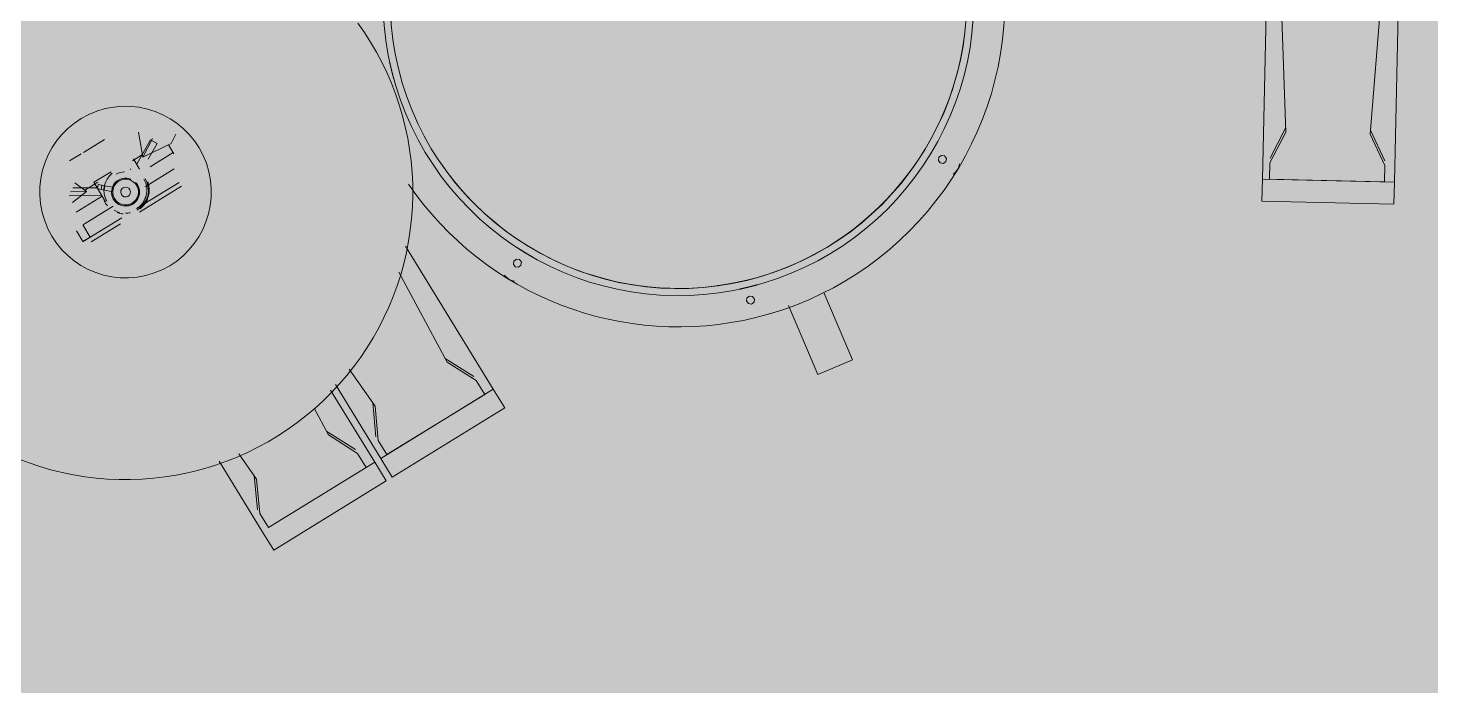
# Model space of a CAD drawing. Header units: millimetres. Extents: x -57519 to 497916, y -349472 to 446842.
# Drawn here: x 395693 to 396670, y 38391 to 38849 of the extents above; entities that cross this region are included whole.
import ezdxf

# ---------------------------------------------------------------- set-up
doc = ezdxf.new("R2010")
doc.units = ezdxf.units.MM
doc.layers.add('A-DETL-GENF', color=92, linetype='Continuous', lineweight=5)
doc.layers.add('A-GENM', color=13, linetype='Continuous', lineweight=5)

# ---------------------------------------------------------------- blocks, each defined once
blk = doc.blocks.new('Drums__Bateria_13550 - Drums__Bateria_13550-2635341-G_F SINGLE OCCUPANCY DIAGRAM')
at = {"layer": 'A-GENM', "color": 191}
for p, q in [((301.52, -38.07), (536.71, -101.09)), ((500.25, -109.48), (309.04, -46.21)), ((497.61, -108.61), (520.79, -104.05)), ((523.79, -104.85), (500.25, -109.48)), ((536.71, -101.09), (512.9, -189.96)), ((534.84, -107.81), (523.79, -104.85)), ((527.65, -193.91), (551.46, -105.05)), ((536.71, -101.09), (551.46, -105.05)), ((514.14, -185.09), (534.84, -107.81)), ((287.79, -125.52), (485.02, -166.35)), ((512.9, -189.96), (283.82, -128.58)), ((500.09, -181.33), (482.29, -165.78)), ((485.02, -166.35), (503.09, -182.13)), ((503.09, -182.13), (514.14, -185.09)), ((527.65, -193.91), (512.9, -189.96)), ((446.77, -400.35), (444.73, -401.2)), ((448.8, -401.2), (446.77, -400.35)), ((444.73, -401.2), (443.88, -403.23)), ((443.88, -403.23), (444.73, -405.27)), ((444.73, -405.27), (446.77, -406.12)), ((446.77, -406.12), (448.8, -405.27)), ((449.65, -403.23), (448.8, -401.2)), ((448.8, -405.27), (449.65, -403.23)), ((517.11, -505.38), (567.39, -497.1)), ((567.39, -497.1), (571.66, -523.06)), ((571.66, -523.06), (520.21, -531.53)), ((508.13, -554.27), (507.29, -556.31)), ((507.29, -556.31), (508.13, -558.35)), ((510.17, -553.43), (508.13, -554.27)), ((512.21, -554.27), (510.17, -553.43)), ((513.05, -556.31), (512.21, -554.27)), ((512.21, -558.35), (513.05, -556.31)), ((508.13, -558.35), (510.17, -559.19)), ((510.17, -559.19), (512.21, -558.35)), ((444.73, -705.97), (443.88, -708.01)), ((443.88, -708.01), (444.73, -710.05)), ((446.77, -705.13), (444.73, -705.97)), ((444.73, -710.05), (446.77, -710.89)), ((448.8, -705.97), (446.77, -705.13)), ((446.77, -710.89), (448.8, -710.05)), ((449.65, -708.01), (448.8, -705.97)), ((448.8, -710.05), (449.65, -708.01)), ((528.07, -745.08), (542.61, -740.4)), ((570.81, -827.97), (542.61, -740.4)), ((416.72, -780.94), (528.07, -745.08)), ((530.15, -751.74), (519.26, -755.25)), ((528.07, -745.08), (556.27, -832.65)), ((554.67, -827.89), (530.15, -751.74)), ((499.3, -772.6), (516.3, -756.2)), ((519.26, -755.25), (501.99, -771.91)), ((501.99, -771.91), (433.41, -789.7)), ((490.65, -839.31), (520.04, -827.94)), ((540.83, -832.35), (517.44, -828.95)), ((520.04, -827.94), (543.78, -831.4)), ((543.78, -831.4), (554.67, -827.89)), ((570.81, -827.97), (556.27, -832.65)), ((556.27, -832.65), (498.83, -851.15)), ((501.73, -855.36), (557.77, -837.32)), ((557.77, -837.32), (572.31, -832.63)), ((557.77, -837.32), (559.91, -843.96)), ((600.51, -920.21), (572.31, -832.63)), ((529.07, -864.82), (546.07, -848.41)), ((549.02, -847.46), (531.76, -864.12)), ((559.91, -843.96), (549.02, -847.46)), ((584.43, -920.1), (559.91, -843.96)), ((531.76, -864.12), (511.21, -869.45)), ((303.25, -917.89), (308.75, -922.69)), ((308.75, -922.69), (313.19, -944.02)), ((309.15, -924.61), (316.11, -922.37)), ((315.14, -922.68), (320.94, -940.69)), ((333.61, -947.4), (326.31, -924.72)), ((336.4, -923.57), (347.06, -956.68)), ((339.33, -922.55), (349.88, -955.29)), ((529.72, -927.93), (549.8, -920.16)), ((585.98, -924.89), (531.48, -942.44)), ((570.59, -924.56), (546.85, -921.11)), ((549.8, -920.16), (573.55, -923.61)), ((573.55, -923.61), (584.43, -920.1)), ((600.51, -920.21), (585.98, -924.89)), ((302.22, -934.45), (313.19, -944.02)), ((306.46, -932.11), (302.9, -935.9)), ((302.9, -935.9), (317.13, -949.26)), ((315.6, -940.69), (306.46, -932.11)), ((313.19, -944.02), (295.56, -942.8)), ((314.02, -951.68), (311.51, -943.9)), ((320.8, -948.15), (312.84, -950.55)), ((295, -967.07), (300.27, -983.43)), ((318.04, -967.78), (322.09, -981.19)), ((322.09, -981.19), (337.41, -976.56)), ((324.51, -978.68), (325.53, -976.38)), ((325.53, -976.38), (326.38, -974.47)), ((325.53, -976.38), (328.25, -977.6)), ((325.53, -976.38), (328.25, -977.6)), ((326.38, -974.47), (328.66, -969.35)), ((329.11, -975.68), (326.38, -974.47)), ((326.4, -974.44), (329.12, -975.65)), ((329.11, -975.68), (328.25, -977.6)), ((328.66, -969.35), (331.38, -970.57)), ((331.38, -970.57), (329.11, -975.68)), ((349.06, -995.4), (341.55, -972.08)), ((350.75, -968.14), (360.5, -998.42)), ((354.63, -970.05), (361.97, -992.84)), ((300.84, -985.2), (303.74, -994.2)), ((326.38, -979.89), (322.49, -996.48)), ((325.97, -988.8), (322.67, -978.57)), ((324.51, -978.68), (327.23, -979.89)), ((326.99, -1000.08), (332.13, -978.15)), ((328.25, -977.6), (327.23, -979.89)), ((332.93, -977.91), (339.46, -998.21)), ((319.3, -994.32), (327.26, -987.72)), ((327.26, -987.72), (324.67, -998.75)), ((327.26, -987.72), (332.35, -999.19)), ((349.25, -995.74), (358.6, -992.73)), ((358.6, -992.73), (360.44, -998.44)), ((352.2, -1001.09), (360.44, -998.44))]:
    blk.add_line(p, q, dxfattribs=at)
at = {"layer": 'A-GENM', "color": 191, "flags": 128}
for points in [[(440.82, -410.15), (440.73, -410.06), (440.63, -409.97), (440.54, -409.87), (440.44, -409.78), (440.35, -409.68), (440.25, -409.59), (440.16, -409.49), (440.07, -409.4), (439.97, -409.31), (439.88, -409.21), (439.78, -409.12), (439.69, -409.03), (439.59, -408.93), (439.5, -408.84), (439.4, -408.74), (439.31, -408.65), (439.21, -408.56), (439.12, -408.46), (439.02, -408.37), (438.93, -408.28), (438.83, -408.18), (438.74, -408.09), (438.64, -408), (438.54, -407.9), (438.45, -407.81), (438.35, -407.72), (438.26, -407.62), (438.16, -407.53), (438.07, -407.44), (437.97, -407.35), (437.88, -407.25), (437.78, -407.16), (437.68, -407.07), (437.59, -406.97), (437.49, -406.88), (437.4, -406.79), (437.3, -406.7), (437.2, -406.6), (437.11, -406.51), (437.01, -406.42), (436.92, -406.33), (436.82, -406.23), (436.72, -406.14), (436.63, -406.05), (436.53, -405.96), (436.44, -405.87), (436.34, -405.77), (436.24, -405.68), (436.15, -405.59), (436.05, -405.5)], [(436.05, -405.5), (436.15, -405.59), (436.24, -405.68), (436.34, -405.77), (436.44, -405.87), (436.53, -405.96), (436.63, -406.05), (436.72, -406.14), (436.82, -406.23), (436.92, -406.33), (437.01, -406.42), (437.11, -406.51), (437.2, -406.6), (437.3, -406.7), (437.4, -406.79), (437.49, -406.88), (437.59, -406.97), (437.68, -407.07), (437.78, -407.16), (437.88, -407.25), (437.97, -407.35), (438.07, -407.44), (438.16, -407.53), (438.26, -407.62), (438.35, -407.72), (438.45, -407.81), (438.54, -407.9), (438.64, -408), (438.74, -408.09), (438.83, -408.18), (438.93, -408.28), (439.02, -408.37), (439.12, -408.46), (439.21, -408.56), (439.31, -408.65), (439.4, -408.74), (439.5, -408.84), (439.59, -408.93), (439.69, -409.03), (439.78, -409.12), (439.88, -409.21), (439.97, -409.31), (440.07, -409.4), (440.16, -409.49), (440.25, -409.59), (440.35, -409.68), (440.44, -409.78), (440.54, -409.87), (440.63, -409.97), (440.73, -410.06)], [(440.82, -410.15), (440.92, -410.25), (441.01, -410.34), (441.1, -410.44), (441.2, -410.53), (441.29, -410.63), (441.39, -410.72), (441.48, -410.81), (441.57, -410.91), (441.67, -411), (441.76, -411.1), (441.86, -411.19), (441.95, -411.29), (442.04, -411.38), (442.14, -411.48), (442.23, -411.57), (442.32, -411.67), (442.42, -411.76), (442.51, -411.86), (442.6, -411.95), (442.7, -412.05), (442.79, -412.14), (442.88, -412.24), (442.98, -412.33), (443.07, -412.43), (443.16, -412.53), (443.26, -412.62), (443.35, -412.72), (443.44, -412.81), (443.54, -412.91), (443.63, -413), (443.72, -413.1), (443.81, -413.19), (443.91, -413.29), (444, -413.39), (444.09, -413.48), (444.19, -413.58), (444.28, -413.67), (444.37, -413.77), (444.46, -413.87), (444.56, -413.96), (444.65, -414.06), (444.74, -414.15), (444.83, -414.25), (444.92, -414.35), (445.02, -414.44), (445.11, -414.54), (445.2, -414.64), (445.29, -414.73), (445.39, -414.83), (445.48, -414.93)], [(445.48, -414.93), (445.39, -414.83), (445.29, -414.73), (445.2, -414.64), (445.11, -414.54), (445.02, -414.44), (444.92, -414.35), (444.83, -414.25), (444.74, -414.15), (444.65, -414.06), (444.56, -413.96), (444.46, -413.87), (444.37, -413.77), (444.28, -413.67), (444.19, -413.58), (444.09, -413.48), (444, -413.39), (443.91, -413.29), (443.81, -413.19), (443.72, -413.1), (443.63, -413), (443.54, -412.91), (443.44, -412.81), (443.35, -412.72), (443.26, -412.62), (443.16, -412.53), (443.07, -412.43), (442.98, -412.33), (442.88, -412.24), (442.79, -412.14), (442.7, -412.05), (442.6, -411.95), (442.51, -411.86), (442.42, -411.76), (442.32, -411.67), (442.23, -411.57), (442.14, -411.48), (442.04, -411.38), (441.95, -411.29), (441.86, -411.19), (441.76, -411.1), (441.67, -411), (441.57, -410.91), (441.48, -410.81), (441.39, -410.72), (441.29, -410.63), (441.2, -410.53), (441.1, -410.44), (441.01, -410.34), (440.92, -410.25)], [(501.08, -555.62), (501.08, -555.49), (501.08, -555.35), (501.08, -555.22), (501.08, -555.09), (501.07, -554.95), (501.07, -554.82), (501.07, -554.69), (501.07, -554.55), (501.07, -554.42), (501.07, -554.29), (501.07, -554.15), (501.07, -554.02), (501.07, -553.89), (501.07, -553.75), (501.07, -553.62), (501.07, -553.49), (501.07, -553.35), (501.07, -553.22), (501.06, -553.09), (501.06, -552.95), (501.06, -552.82), (501.06, -552.69), (501.06, -552.55), (501.06, -552.42), (501.06, -552.29), (501.05, -552.15), (501.05, -552.02), (501.05, -551.89), (501.05, -551.75), (501.05, -551.62), (501.04, -551.49), (501.04, -551.35), (501.04, -551.22), (501.04, -551.09), (501.04, -550.95), (501.03, -550.82), (501.03, -550.69), (501.03, -550.55), (501.03, -550.42), (501.02, -550.29), (501.02, -550.15), (501.02, -550.02), (501.02, -549.89), (501.01, -549.75), (501.01, -549.62), (501.01, -549.49), (501, -549.35), (501, -549.22), (501, -549.09), (500.99, -548.95)], [(500.99, -548.95), (501, -549.09), (501, -549.22), (501, -549.35), (501.01, -549.49), (501.01, -549.62), (501.01, -549.75), (501.02, -549.89), (501.02, -550.02), (501.02, -550.15), (501.02, -550.29), (501.03, -550.42), (501.03, -550.55), (501.03, -550.69), (501.03, -550.82), (501.04, -550.95), (501.04, -551.09), (501.04, -551.22), (501.04, -551.35), (501.04, -551.49), (501.05, -551.62), (501.05, -551.75), (501.05, -551.89), (501.05, -552.02), (501.05, -552.15), (501.06, -552.29), (501.06, -552.42), (501.06, -552.55), (501.06, -552.69), (501.06, -552.82), (501.06, -552.95), (501.06, -553.09), (501.07, -553.22), (501.07, -553.35), (501.07, -553.49), (501.07, -553.62), (501.07, -553.75), (501.07, -553.89), (501.07, -554.02), (501.07, -554.15), (501.07, -554.29), (501.07, -554.42), (501.07, -554.55), (501.07, -554.69), (501.07, -554.82), (501.07, -554.95), (501.08, -555.09), (501.08, -555.22), (501.08, -555.35), (501.08, -555.49)], [(501.08, -555.62), (501.08, -555.75), (501.08, -555.89), (501.08, -556.02), (501.08, -556.15), (501.07, -556.29), (501.07, -556.42), (501.07, -556.55), (501.07, -556.69), (501.07, -556.82), (501.07, -556.95), (501.07, -557.09), (501.07, -557.22), (501.07, -557.35), (501.07, -557.49), (501.07, -557.62), (501.07, -557.75), (501.07, -557.89), (501.07, -558.02), (501.06, -558.15), (501.06, -558.29), (501.06, -558.42), (501.06, -558.55), (501.06, -558.69), (501.06, -558.82), (501.06, -558.95), (501.05, -559.09), (501.05, -559.22), (501.05, -559.35), (501.05, -559.49), (501.05, -559.62), (501.04, -559.75), (501.04, -559.89), (501.04, -560.02), (501.04, -560.15), (501.04, -560.29), (501.03, -560.42), (501.03, -560.55), (501.03, -560.69), (501.03, -560.82), (501.02, -560.95), (501.02, -561.09), (501.02, -561.22), (501.02, -561.35), (501.01, -561.49), (501.01, -561.62), (501.01, -561.75), (501, -561.89), (501, -562.02), (501, -562.15), (500.99, -562.29)], [(500.99, -562.29), (501, -562.15), (501, -562.02), (501, -561.89), (501.01, -561.75), (501.01, -561.62), (501.01, -561.49), (501.02, -561.35), (501.02, -561.22), (501.02, -561.09), (501.02, -560.95), (501.03, -560.82), (501.03, -560.69), (501.03, -560.55), (501.03, -560.42), (501.04, -560.29), (501.04, -560.15), (501.04, -560.02), (501.04, -559.89), (501.04, -559.75), (501.05, -559.62), (501.05, -559.49), (501.05, -559.35), (501.05, -559.22), (501.05, -559.09), (501.06, -558.95), (501.06, -558.82), (501.06, -558.69), (501.06, -558.55), (501.06, -558.42), (501.06, -558.29), (501.06, -558.15), (501.07, -558.02), (501.07, -557.89), (501.07, -557.75), (501.07, -557.62), (501.07, -557.49), (501.07, -557.35), (501.07, -557.22), (501.07, -557.09), (501.07, -556.95), (501.07, -556.82), (501.07, -556.69), (501.07, -556.55), (501.07, -556.42), (501.07, -556.29), (501.08, -556.15), (501.08, -556.02), (501.08, -555.89), (501.08, -555.75)], [(440.82, -701.09), (440.73, -701.18), (440.63, -701.28), (440.54, -701.37), (440.44, -701.47), (440.35, -701.56), (440.25, -701.65), (440.16, -701.75), (440.07, -701.84), (439.97, -701.94), (439.88, -702.03), (439.78, -702.12), (439.69, -702.22), (439.59, -702.31), (439.5, -702.4), (439.4, -702.5), (439.31, -702.59), (439.21, -702.68), (439.12, -702.78), (439.02, -702.87), (438.93, -702.97), (438.83, -703.06), (438.74, -703.15), (438.64, -703.24), (438.54, -703.34), (438.45, -703.43), (438.35, -703.52), (438.26, -703.62), (438.16, -703.71), (438.07, -703.8), (437.97, -703.9), (437.88, -703.99), (437.78, -704.08), (437.68, -704.17), (437.59, -704.27), (437.49, -704.36), (437.4, -704.45), (437.3, -704.55), (437.2, -704.64), (437.11, -704.73), (437.01, -704.82), (436.92, -704.92), (436.82, -705.01), (436.72, -705.1), (436.63, -705.19), (436.53, -705.28), (436.44, -705.38), (436.34, -705.47), (436.24, -705.56), (436.15, -705.65), (436.05, -705.74)], [(436.05, -705.74), (436.15, -705.65), (436.24, -705.56), (436.34, -705.47), (436.44, -705.38), (436.53, -705.28), (436.63, -705.19), (436.72, -705.1), (436.82, -705.01), (436.92, -704.92), (437.01, -704.82), (437.11, -704.73), (437.2, -704.64), (437.3, -704.55), (437.4, -704.45), (437.49, -704.36), (437.59, -704.27), (437.68, -704.17), (437.78, -704.08), (437.88, -703.99), (437.97, -703.9), (438.07, -703.8), (438.16, -703.71), (438.26, -703.62), (438.35, -703.52), (438.45, -703.43), (438.54, -703.34), (438.64, -703.24), (438.74, -703.15), (438.83, -703.06), (438.93, -702.97), (439.02, -702.87), (439.12, -702.78), (439.21, -702.68), (439.31, -702.59), (439.4, -702.5), (439.5, -702.4), (439.59, -702.31), (439.69, -702.22), (439.78, -702.12), (439.88, -702.03), (439.97, -701.94), (440.07, -701.84), (440.16, -701.75), (440.25, -701.65), (440.35, -701.56), (440.44, -701.47), (440.54, -701.37), (440.63, -701.28), (440.73, -701.18)], [(440.82, -701.09), (440.92, -700.99), (441.01, -700.9), (441.1, -700.81), (441.2, -700.71), (441.29, -700.62), (441.39, -700.52), (441.48, -700.43), (441.57, -700.33), (441.67, -700.24), (441.76, -700.14), (441.86, -700.05), (441.95, -699.95), (442.04, -699.86), (442.14, -699.76), (442.23, -699.67), (442.32, -699.57), (442.42, -699.48), (442.51, -699.38), (442.6, -699.29), (442.7, -699.19), (442.79, -699.1), (442.88, -699), (442.98, -698.91), (443.07, -698.81), (443.16, -698.72), (443.26, -698.62), (443.35, -698.53), (443.44, -698.43), (443.54, -698.33), (443.63, -698.24), (443.72, -698.14), (443.81, -698.05), (443.91, -697.95), (444, -697.86), (444.09, -697.76), (444.19, -697.66), (444.28, -697.57), (444.37, -697.47), (444.46, -697.38), (444.56, -697.28), (444.65, -697.18), (444.74, -697.09), (444.83, -696.99), (444.92, -696.9), (445.02, -696.8), (445.11, -696.7), (445.2, -696.61), (445.29, -696.51), (445.39, -696.41), (445.48, -696.32)], [(445.48, -696.32), (445.39, -696.41), (445.29, -696.51), (445.2, -696.61), (445.11, -696.7), (445.02, -696.8), (444.92, -696.9), (444.83, -696.99), (444.74, -697.09), (444.65, -697.18), (444.56, -697.28), (444.46, -697.38), (444.37, -697.47), (444.28, -697.57), (444.19, -697.66), (444.09, -697.76), (444, -697.86), (443.91, -697.95), (443.81, -698.05), (443.72, -698.14), (443.63, -698.24), (443.54, -698.33), (443.44, -698.43), (443.35, -698.53), (443.26, -698.62), (443.16, -698.72), (443.07, -698.81), (442.98, -698.91), (442.88, -699), (442.79, -699.1), (442.7, -699.19), (442.6, -699.29), (442.51, -699.38), (442.42, -699.48), (442.32, -699.57), (442.23, -699.67), (442.14, -699.76), (442.04, -699.86), (441.95, -699.95), (441.86, -700.05), (441.76, -700.14), (441.67, -700.24), (441.57, -700.33), (441.48, -700.43), (441.39, -700.52), (441.29, -700.62), (441.2, -700.71), (441.1, -700.81), (441.01, -700.9), (440.92, -700.99)], [(534.17, -961.5), (534.01, -953.5), (533.53, -945.51), (532.73, -937.54), (531.61, -929.62), (530.18, -921.74), (528.43, -913.93), (526.37, -906.19), (524.01, -898.55), (521.34, -891), (518.37, -883.56), (515.11, -876.26), (511.55, -869.08), (507.71, -862.06), (503.6, -855.19), (499.21, -848.5), (494.56, -841.98), (489.65, -835.66), (484.5, -829.53), (479.1, -823.62), (473.47, -817.93), (467.62, -812.47), (461.55, -807.25), (455.28, -802.27), (448.81, -797.55), (442.17, -793.09), (435.34, -788.9), (428.36, -784.99), (421.23, -781.36), (413.95, -778.02), (406.55, -774.97), (399.04, -772.22), (391.41, -769.77), (383.7, -767.63), (375.91, -765.8), (368.05, -764.28), (360.13, -763.07), (352.18, -762.19), (344.19, -761.62), (336.19, -761.38), (328.19, -761.45), (320.19, -761.84), (312.22, -762.56), (304.28, -763.59), (296.39, -764.94), (288.56, -766.6), (280.8, -768.57), (273.13, -770.86), (265.56, -773.44), (258.09, -776.33)], [(534.17, -961.5), (534.01, -953.5), (533.53, -945.51), (532.73, -937.54), (531.61, -929.62), (530.18, -921.74), (528.43, -913.93), (526.37, -906.19), (524.01, -898.55), (521.34, -891), (518.37, -883.56), (515.11, -876.26), (511.55, -869.08), (507.71, -862.06), (503.6, -855.19), (499.21, -848.5), (494.56, -841.98), (489.65, -835.66), (484.5, -829.53), (479.1, -823.62), (473.47, -817.93), (467.62, -812.47), (461.55, -807.25), (455.28, -802.27), (448.81, -797.55), (442.17, -793.09), (435.34, -788.9), (428.36, -784.99), (421.23, -781.36), (413.95, -778.02), (406.55, -774.97), (399.04, -772.22), (391.41, -769.77), (383.7, -767.63), (375.91, -765.8), (368.05, -764.28), (360.13, -763.07), (352.18, -762.19), (344.19, -761.62), (336.19, -761.38), (328.19, -761.45), (320.19, -761.84), (312.22, -762.56), (304.28, -763.59), (296.39, -764.94), (288.56, -766.6), (280.8, -768.57), (273.13, -770.86), (265.56, -773.44), (258.09, -776.33)], [(288.69, -761.26), (288.82, -761.26), (288.95, -761.27), (289.09, -761.27), (289.22, -761.27), (289.35, -761.28), (289.49, -761.28), (289.62, -761.28), (289.75, -761.29), (289.89, -761.29), (290.02, -761.29), (290.15, -761.29), (290.29, -761.3), (290.42, -761.3), (290.55, -761.3), (290.69, -761.3), (290.82, -761.31), (290.95, -761.31), (291.09, -761.31), (291.22, -761.31), (291.35, -761.31), (291.49, -761.32), (291.62, -761.32), (291.75, -761.32), (291.89, -761.32), (292.02, -761.32), (292.15, -761.32), (292.29, -761.33), (292.42, -761.33), (292.55, -761.33), (292.69, -761.33), (292.82, -761.33), (292.95, -761.33), (293.09, -761.33), (293.22, -761.33), (293.35, -761.34), (293.49, -761.34), (293.62, -761.34), (293.75, -761.34), (293.89, -761.34), (294.02, -761.34), (294.15, -761.34), (294.29, -761.34), (294.42, -761.34), (294.55, -761.34), (294.69, -761.34), (294.82, -761.34), (294.95, -761.34), (295.09, -761.34), (295.22, -761.34)], [(295.35, -761.34), (295.22, -761.34), (295.09, -761.34), (294.95, -761.34), (294.82, -761.34), (294.69, -761.34), (294.55, -761.34), (294.42, -761.34), (294.29, -761.34), (294.15, -761.34), (294.02, -761.34), (293.89, -761.34), (293.75, -761.34), (293.62, -761.34), (293.49, -761.34), (293.35, -761.34), (293.22, -761.33), (293.09, -761.33), (292.95, -761.33), (292.82, -761.33), (292.69, -761.33), (292.55, -761.33), (292.42, -761.33), (292.29, -761.33), (292.15, -761.32), (292.02, -761.32), (291.89, -761.32), (291.75, -761.32), (291.62, -761.32), (291.49, -761.32), (291.35, -761.31), (291.22, -761.31), (291.09, -761.31), (290.95, -761.31), (290.82, -761.31), (290.69, -761.3), (290.55, -761.3), (290.42, -761.3), (290.29, -761.3), (290.15, -761.29), (290.02, -761.29), (289.89, -761.29), (289.75, -761.29), (289.62, -761.28), (289.49, -761.28), (289.35, -761.28), (289.22, -761.27), (289.09, -761.27), (288.95, -761.27), (288.82, -761.26), (288.69, -761.26)], [(295.35, -761.34), (295.49, -761.34), (295.62, -761.34), (295.75, -761.34), (295.89, -761.34), (296.02, -761.34), (296.15, -761.34), (296.29, -761.34), (296.42, -761.34), (296.55, -761.34), (296.69, -761.34), (296.82, -761.34), (296.95, -761.34), (297.09, -761.34), (297.22, -761.34), (297.35, -761.34), (297.49, -761.33), (297.62, -761.33), (297.75, -761.33), (297.89, -761.33), (298.02, -761.33), (298.15, -761.33), (298.29, -761.33), (298.42, -761.33), (298.55, -761.32), (298.69, -761.32), (298.82, -761.32), (298.95, -761.32), (299.09, -761.32), (299.22, -761.32), (299.35, -761.31), (299.49, -761.31), (299.62, -761.31), (299.75, -761.31), (299.89, -761.31), (300.02, -761.3), (300.15, -761.3), (300.29, -761.3), (300.42, -761.3), (300.55, -761.29), (300.69, -761.29), (300.82, -761.29), (300.95, -761.29), (301.09, -761.28), (301.22, -761.28), (301.35, -761.28), (301.49, -761.27), (301.62, -761.27), (301.75, -761.27), (301.89, -761.26), (302.02, -761.26)], [(302.02, -761.26), (301.89, -761.26), (301.75, -761.27), (301.62, -761.27), (301.49, -761.27), (301.35, -761.28), (301.22, -761.28), (301.09, -761.28), (300.95, -761.29), (300.82, -761.29), (300.69, -761.29), (300.55, -761.29), (300.42, -761.3), (300.29, -761.3), (300.15, -761.3), (300.02, -761.3), (299.89, -761.31), (299.75, -761.31), (299.62, -761.31), (299.49, -761.31), (299.35, -761.31), (299.22, -761.32), (299.09, -761.32), (298.95, -761.32), (298.82, -761.32), (298.69, -761.32), (298.55, -761.32), (298.42, -761.33), (298.29, -761.33), (298.15, -761.33), (298.02, -761.33), (297.89, -761.33), (297.75, -761.33), (297.62, -761.33), (297.49, -761.33), (297.35, -761.34), (297.22, -761.34), (297.09, -761.34), (296.95, -761.34), (296.82, -761.34), (296.69, -761.34), (296.55, -761.34), (296.42, -761.34), (296.29, -761.34), (296.15, -761.34), (296.02, -761.34), (295.89, -761.34), (295.75, -761.34), (295.62, -761.34), (295.49, -761.34)], [(496.73, -1078.05), (501.26, -1071.45), (505.53, -1064.67), (509.51, -1057.73), (513.22, -1050.64), (516.64, -1043.4), (519.77, -1036.03), (522.6, -1028.55), (525.13, -1020.95), (527.36, -1013.26), (529.27, -1005.49), (530.88, -997.65), (532.17, -989.75), (533.14, -981.8), (533.79, -973.82), (534.12, -965.82), (534.17, -961.5)], [(496.73, -1078.05), (501.26, -1071.45), (505.53, -1064.67), (509.51, -1057.73), (513.22, -1050.64), (516.64, -1043.4), (519.77, -1036.03), (522.6, -1028.55), (525.13, -1020.95), (527.36, -1013.26), (529.27, -1005.49), (530.88, -997.65), (532.17, -989.75), (533.14, -981.8), (533.79, -973.82), (534.12, -965.82)]]:
    blk.add_lwpolyline(points, dxfattribs=at)
at = {"layer": 'A-GENM', "color": 191}
for centre, radius, start, end in [((295.47, -555.62), 227.45, 0, 153.47681), ((295.47, -555.62), 205.72, 0, 180), ((295.47, -555.62), 200.78, 0, 180), ((295.35, -555.62), 200.78, 360, 69.23077), ((448.52, -402.45), 10.81, 22.44777, 67.55223), ((448.52, -402.45), 10.81, 22.44777, 67.55223), ((295.47, -555.62), 205.72, 180, 0), ((295.47, -555.62), 200.78, 180, 360), ((295.35, -555.62), 200.78, 290.76923, 360), ((295.47, -555.62), 227.45, 290.54403, 0), ((448.52, -708.79), 10.81, 292.44777, 337.55223), ((448.52, -708.79), 10.81, 292.44777, 337.55223), ((334.03, -961.5), 59.76, 0, 180), ((332.78, -961.24), 16, 16.80784, 106.80784), ((332.78, -961.24), 15, 17.76282, 106.80784), ((332.78, -961.24), 16.55, 24.58634, 96.71395), ((332.78, -961.24), 15, 151.80784, 153.3408), ((334.03, -961.5), 9.76, 143.93868, 180), ((334.03, -961.5), 9.68, 143.76393, 180), ((334.03, -961.5), 9.68, 143.76393, 180), ((334.03, -961.42), 9, 16.80784, 196.80784), ((334.03, -961.42), 9, 135, 180), ((334.03, -961.5), 9.76, 0, 120), ((334.03, -961.5), 9.76, 360, 120), ((334.03, -961.5), 9.68, 0, 120), ((334.03, -961.5), 9.68, 360, 120), ((334.03, -961.42), 9, 45, 105), ((332.78, -961.24), 15, 17.76282, 61.80784), ((332.78, -961.24), 15, 17.76282, 61.80784), ((334.03, -961.42), 9, 0, 30), ((334.03, -961.5), 59.76, 180, 0), ((332.78, -961.24), 15, 204.06986, 286.80784), ((332.78, -961.24), 12.89, 169.54346, 196.45796), ((334.03, -961.5), 9.76, 180, 0), ((334.03, -961.5), 9.76, 180, 0), ((334.03, -961.5), 9.68, 180, 0), ((334.03, -961.5), 9.68, 180, 0), ((334.03, -961.42), 9, 180, 195), ((334.03, -961.42), 9, 196.80784, 16.80784), ((334.03, -961.42), 9, 210, 0), ((334.03, -961.42), 3.39, 171.80784, 351.80784), ((334.03, -961.42), 3.39, 351.80784, 171.80784), ((332.78, -961.24), 16.55, 326.31851, 340.88547), ((332.78, -961.24), 16, 346.80784, 358.49297), ((332.78, -961.24), 16.55, 282.61764, 297.1846), ((332.78, -961.24), 16, 316.80784, 331.80784)]:
    blk.add_arc(centre, radius, start, end, dxfattribs=at)

msp = doc.modelspace()

# ---------------------------------------------------------------- hatches: boundary and pattern name
at = {"layer": 'A-DETL-GENF', "transparency": 33554585}
h = msp.add_hatch(color=201, dxfattribs=at)
h.paths.add_polyline_path([(378712.35, -2142.51), (378712.35, 5707.49), (408249.85, 5707.49), (408249.85, 31607.49), (411824.85, 31607.49), (411824.85, 28857.49), (414124.85, 28857.49), (414124.85, 34332.49), (417674.85, 34332.49), (417674.85, 35647.49), (420699.85, 35647.49), (420699.85, 52157.49), (392454.25, 52157.49), (392454.25, 45782.49), (382199.85, 45782.49), (382199.85, 52157.49), (367049.85, 52157.49), (367049.85, 5707.49), (368349.85, 5707.49), (368349.85, 3222.24), (374112.35, -1265.38), (374112.35, -2142.51), (376972.21, -2142.51)], flags=0)
h.paths.add_polyline_path([(370849.85, 8157.49), (370849.85, 9357.49), (369649.85, 9357.49), (369649.85, 15624.15), (370889.85, 15624.15), (370889.85, 9397.49), (371149.85, 9397.49), (371149.85, 8157.49)], flags=0)
h.paths.add_polyline_path([(388124.85, 8157.49), (388124.85, 9397.49), (389899.85, 9397.49), (389899.85, 8157.49)], flags=0)
h.paths.add_polyline_path([(382791.7, 8157.49), (382352.35, 8157.49), (382352.35, 9397.49), (387324.85, 9397.49), (387324.85, 8157.49), (386671.35, 8157.49)], flags=0)
h.paths.add_polyline_path([(404599.85, 8157.49), (396937.35, 8157.49), (396937.35, 9397.49), (404599.85, 9397.49), (404599.85, 8571.45)], flags=0)
h.paths.add_polyline_path([(394430.67, 8157.49), (392899.85, 8157.49), (392899.85, 9397.49), (396137.35, 9397.49), (396137.35, 8157.49)], flags=0)
h.paths.add_polyline_path([(405799.85, 12397.49), (404559.85, 12397.49), (404559.85, 15624.15), (405799.85, 15624.15), (405799.85, 12969.9)], flags=0)
h.paths.add_polyline_path([(370889.85, 16424.15), (369649.85, 16424.15), (369649.85, 23040.82), (370889.85, 23040.82), (370889.85, 17368.35)], flags=0)
h.paths.add_polyline_path([(404559.85, 16424.15), (404559.85, 23040.82), (405799.85, 23040.82), (405799.85, 16424.15)], flags=0)
h.paths.add_polyline_path([(369649.85, 23840.82), (369649.85, 30107.49), (370849.85, 30107.49), (370849.85, 31307.49), (371149.85, 31307.49), (371149.85, 30107.49), (370889.85, 30107.49), (370889.85, 23840.82)], flags=0)
h.paths.add_polyline_path([(404559.85, 23840.82), (404559.85, 27067.49), (405799.85, 27067.49), (405799.85, 23840.82)], flags=0)
h.paths.add_polyline_path([(388124.85, 30067.49), (388124.85, 31307.49), (389399.85, 31307.49), (389399.85, 30067.49)], flags=0)
h.paths.add_polyline_path([(373449.85, 30067.49), (373449.85, 31307.49), (378512.35, 31307.49), (378512.35, 30067.49), (375032.38, 30067.49)], flags=0)
h.paths.add_polyline_path([(386671.35, 30067.49), (382349.85, 30067.49), (382349.85, 31307.49), (387324.85, 31307.49), (387324.85, 30067.49)], flags=0)
h.paths.add_polyline_path([(394430.67, 30067.49), (392399.85, 30067.49), (392399.85, 31307.49), (396137.35, 31307.49), (396137.35, 30067.49)], flags=0)
h.paths.add_polyline_path([(402189.99, 30067.49), (396937.35, 30067.49), (396937.35, 31307.49), (404599.85, 31307.49), (404599.85, 30067.49), (404129.82, 30067.49)], flags=0)
h.paths.add_polyline_path([(407299.85, 35797.49), (407299.85, 36247.49), (408249.85, 36247.49), (408249.85, 35797.49), (408009.48, 35797.49)], flags=0)
h.paths.add_polyline_path([(412649.85, 35797.49), (412649.85, 37247.49), (415649.85, 37247.49), (415649.85, 35797.49), (413828.97, 35797.49)], flags=0)
h.paths.add_polyline_path([(412649.85, 37397.49), (412649.85, 37897.49), (418299.85, 37897.49), (418299.85, 37397.49), (412859.05, 37397.49)], flags=0)
h.paths.add_polyline_path([(408979.39, 37847.49), (408399.85, 37847.49), (408399.85, 38327.49), (410749.85, 38327.49), (410749.85, 37847.49), (409949.31, 37847.49)], flags=0)
h.paths.add_polyline_path([(381599.85, 37907.49), (381599.85, 39557.49), (382049.85, 39557.49), (382049.85, 37907.49), (381821.78, 37907.49)], flags=0)
h.paths.add_polyline_path([(406069.65, 38657.49), (404849.85, 38657.49), (404849.85, 49957.49), (408249.85, 49957.49), (408249.85, 38657.49), (408009.48, 38657.49)], flags=0)
h.paths.add_polyline_path([(370182.8, 40207.49), (369149.85, 40207.49), (369149.85, 40707.49), (370699.85, 40707.49), (370699.85, 40207.49)], flags=0)
h.paths.add_polyline_path([(381599.85, 40257.49), (381599.85, 42757.49), (382049.85, 42757.49), (382049.85, 40257.49), (381821.78, 40257.49)], flags=0)
h.paths.add_polyline_path([(414798.88, 42697.49), (410674.85, 42697.49), (410674.85, 43197.49), (418349.85, 43197.49), (418349.85, 42697.49), (415768.8, 42697.49)], flags=0)
h.paths.add_polyline_path([(377289.85, 42907.49), (375749.85, 42907.49), (375749.85, 43407.49), (377289.85, 43407.49), (377289.85, 43209.25)], flags=0)
h.paths.add_polyline_path([(382049.85, 46907.49), (379399.85, 46907.49), (379399.85, 52007.49), (382049.85, 52007.49), (382049.85, 47057.89)], flags=0)
h.paths.add_polyline_path([(410919.22, 47837.49), (410674.85, 47837.49), (410674.85, 48337.49), (418349.85, 48337.49), (418349.85, 47837.49), (411404.18, 47837.49)], flags=0)
h.paths.add_polyline_path([(408399.85, 50107.49), (408399.85, 52007.49), (408849.85, 52007.49), (408849.85, 50107.49)], flags=0)

# ---------------------------------------------------------------- block references
at = {"layer": 'A-GENM', "color": 253, "rotation": 283.7048795435998}
msp.add_blockref('Drums__Bateria_13550 - Drums__Bateria_13550-2635341-G_F SINGLE OCCUPANCY DIAGRAM', (396615.97, 39286.86), dxfattribs=at)

doc.saveas('drawing.dxf')
